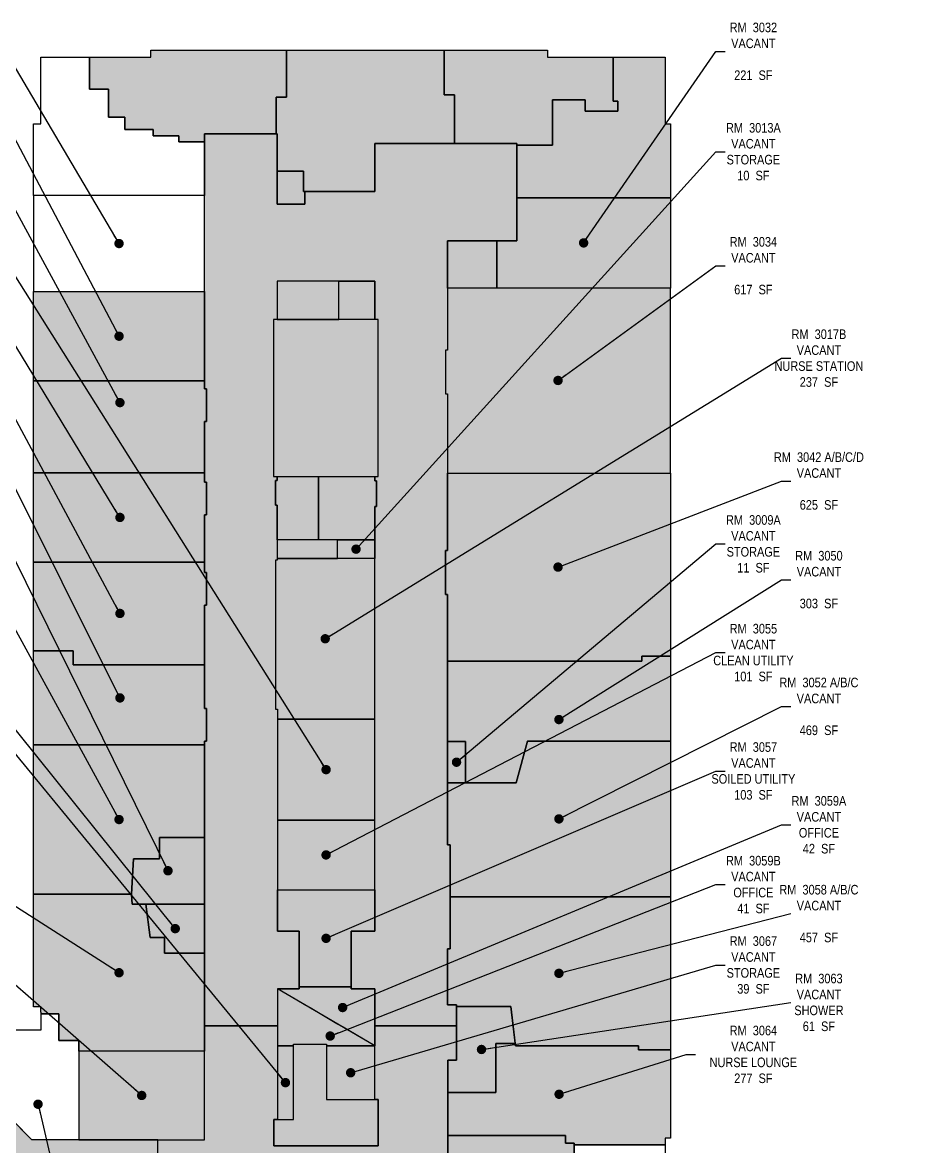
# Model space of a CAD drawing. Header units: inches. Extents: x -2929 to 5743, y -2530 to 4297.
# Drawn here: x 2343 to 3639, y 2455 to 4102 of the extents above; entities that cross this region are included whole.
import ezdxf

# ---------------------------------------------------------------- set-up
doc = ezdxf.new("R2010")
doc.units = ezdxf.units.IN
doc.header["$LTSCALE"] = 48
doc.header["$MEASUREMENT"] = 0
for name, color, linetype in [('0-LABEL', 3, 'Continuous'), ('1-NRT', 200, 'Continuous'), ('1-NRT-PTN', 253, 'Continuous'), ('3-FCM', 190, 'Continuous'), ('3-FCM-PTN', 9, 'Continuous'), ('4-OCC', 6, 'Continuous'), ('4-OCC-PTN', 95, 'Continuous'), ('4-VACANT', 60, 'Continuous')]:
    doc.layers.add(name, color=color, linetype=linetype)
doc.styles.add('ArialN', font='ARIALN.TTF')
doc.dimstyles.new('AB-220', dxfattribs={"dimscale": 220, "dimtxt": 0.070312, "dimasz": 0.0625, "dimexe": 0.0625, "dimexo": 0.125, "dimgap": 0.1875, "dimtad": 0, "dimdec": 4, "dimrnd": 0.0625, "dimzin": 0, "dimdsep": 46, "dimlunit": 4, "dimtxsty": 'ArialN', "dimblk": 'ARCHTICK', "dimcen": 0.0625, "dimclrd": 256, "dimclre": 256, "dimclrt": 256, "dimadec": 0, "dimazin": 0, "dimtfac": 1, "dimtdec": 4, "dimtofl": 0, "dimtmove": 2, "dimatfit": 3, "dimldrblk": 'DOT', "dimfxl": 0, "dimfrac": 2, "dimtolj": 1, "dimtzin": 0, "dimlwd": -1, "dimlwe": -1, "dimarcsym": 0})

# ---------------------------------------------------------------- blocks, each defined once
blk = doc.blocks.new('_ArchTick')
at = {"const_width": 0.15}
blk.add_lwpolyline([(-0.5, -0.5), (0.5, 0.5)], dxfattribs=at)
blk = doc.blocks.new('_Dot')
at = {"lineweight": -2}
blk.add_line((-0.5, 0), (-1, 0), dxfattribs=at)
at = {"const_width": 0.5}
blk.add_lwpolyline([(-0.25, 0, 1), (0.25, 0, 1)], format="xyb", close=True, dxfattribs=at)

msp = doc.modelspace()

# ---------------------------------------------------------------- hatches: boundary and pattern name
at = {"layer": '1-NRT-PTN'}
for points in [[(2710.5, 3436.9), (2863.8, 3436.9), (2863.8, 3667), (2710.5, 3667)], [(2863.8, 2456.2), (2710.8, 2456.2), (2710.8, 2495), (2739.6, 2495), (2739.6, 2605.3), (2788.1, 2605.3), (2788.1, 2523.9), (2863.8, 2523.9)]]:
    msp.add_hatch(color=256, dxfattribs=at).paths.add_polyline_path(points)
at = {"layer": '3-FCM-PTN'}
for points in [[(2541, 2364), (2541, 2459.9), (2541, 2465.2), (2356.4, 2465.2), (2300.6, 2521), (2283.1, 2538.6), (2216.1, 2538.6), (2141.1, 2538.6), (2141.1, 2592.6), (2029.2, 2592.6), (2029.3, 2546.1), (2020.8, 2546.1), (1970.3, 2596.6), (1966, 2600.9), (1969.6, 2604.5), (1967, 2607.2), (1941.5, 2632.7), (1927.4, 2646.8), (1870.3, 2646.8), (1870.3, 2657.8), (1848.6, 2657.8), (1848.6, 2643.7), (1844.1, 2643.7), (1844.1, 2641.1), (1834.6, 2641.1), (1834.6, 2535.4), (1845, 2535.4), (1845, 2542.9), (1889.2, 2542.9), (1918.3, 2513.8), (1875.7, 2471.2), (1869.8, 2477.1), (1867.6, 2474.9), (1842.1, 2449.4), (1804.5, 2411.8), (1799.7, 2407), (1799.7, 2373.4), (1802.3, 2373.4), (1802.3, 2345.4), (1799.7, 2345.4), (1799.7, 2336.5), (1846.9, 2289.2), (1850.5, 2292.8), (1922.7, 2220.7), (1919.9, 2218.9), (1919.9, 2154.4), (1935.6, 2154.4), (1968.1, 2121.9), (1970.5, 2124.3), (2014.2, 2080.7), (2011.8, 2078.2), (2018.1, 2071.9), (2018.1, 2057.3), (2083.9, 2057.3), (2111.5, 2029.7), (2067.7, 1985.9), (2151.5, 1902), (2193.4, 1943.9), (2213.6, 1923.8), (2225.6, 1923.8), (2225.6, 1929), (2462.9, 1929), (2462.9, 1878.8), (2539.9, 1878.8), (2539.9, 1891.8), (2575.6, 1891.8), (2575.6, 1923.8), (2609.6, 1923.8), (2609.6, 1916.7), (2692.8, 1916.7), (2692.8, 1923), (2731.8, 1923), (2731.8, 1916.1), (2753, 1916.1), (2753, 1958.3), (2809.8, 1969.8), (2809.8, 1916.1), (2731.8, 1916.1), (2731.8, 1635.7), (2726.5, 1635.7), (2726.5, 1527.3), (2748.2, 1527.3), (2748.2, 1506.1), (2791.5, 1506.1), (2791.5, 1481.1), (2791.5, 1461.6), (2817.8, 1461.6), (2921.1, 1461.6), (2921.1, 1512.7), (2938.2, 1529.8), (2936.3, 1531.7), (2961.8, 1557.1), (2963.6, 1555.3), (2991.7, 1583.3), (2919, 1656), (2919, 1726.2), (2913.8, 1726.2), (2913.8, 1832.8), (2919, 1832.8), (2919, 1961.4), (2942.4, 1984.7), (3069.5, 1984.7), (3069.5, 1914.2), (3170.8, 1914.2), (3170.8, 2022.6), (3252.7, 2022.6), (3252.7, 2017.3), (3335.4, 2017.3), (3335.4, 2119.8), (3187.8, 2119.8), (3187.8, 2149.9), (3170.5, 2149.9), (3170.5, 2153.1), (3123.8, 2153.1), (3123.8, 2169.3), (3075.8, 2169.3), (3075.8, 2153.1), (3025.8, 2153.1), (3025.8, 2169.3), (2977.8, 2169.3), (2977.8, 2153.1), (2924.8, 2153.1), (2924.8, 2169.3), (2876.8, 2169.3), (2876.8, 2153.1), (2836.8, 2153.1), (2836.8, 2169.3), (2788.8, 2169.3), (2788.8, 2153.1), (2753.8, 2153.1), (2753.8, 2157.2), (2715, 2157.2), (2715, 2200.3), (2709.8, 2200.3), (2709.8, 2228.4), (2715, 2228.4), (2715, 2273.8), (2717.7, 2273.8), (2717.7, 2292.2), (2709.8, 2292.2), (2709.8, 2307.4), (2659.1, 2307.4), (2659.1, 2311), (2608.5, 2311), (2608.5, 2277.4), (2608.5, 2259.4), (2610.9, 2259.4), (2610.9, 2156.6), (2600.6, 2156.6), (2600.6, 2044.9), (2579.7, 2024), (2363.3, 2024), (2363.3, 2029.3), (2256.8, 2029.3), (2208.8, 2077.3), (2205.5, 2074), (2176.9, 2102.5), (2176.9, 2109.5), (2184, 2116.6), (2178, 2122.6), (2185.1, 2129.7), (2151.1, 2163.6), (2144, 2156.5), (2138, 2162.5), (2131, 2155.5), (2124, 2155.5), (2107.7, 2171.7), (2107.7, 2178.7), (2114.8, 2185.8), (2108.8, 2191.8), (2115.9, 2198.8), (2082, 2232.7), (2074.9, 2225.7), (2068.9, 2231.7), (2061.8, 2224.6), (2054.8, 2224.6), (2038.5, 2241), (2038.5, 2248), (2045.5, 2255), (2039.5, 2261), (2046.6, 2268.1), (2012.7, 2302.1), (2005.6, 2295), (1999.6, 2301), (1992.5, 2293.9), (1985.5, 2293.9), (1910.8, 2368.6), (1917.8, 2375.5), (1951.3, 2341.9), (1976.8, 2367.4), (1943.2, 2401), (1947.5, 2405.2), (1963.7, 2388.9), (1989.9, 2415.1), (1973.6, 2431.4), (1982.3, 2440.1), (2132.8, 2440.1), (2140.6, 2432.3), (2119.6, 2411.2), (2154.7, 2376.2), (2162.4, 2383.9), (2168.3, 2378.1), (2174.8, 2384.6), (2183.3, 2384.6), (2198.1, 2369.3), (2198.1, 2360.3), (2192.1, 2354.3), (2197.8, 2348.6), (2190, 2340.8), (2223.9, 2306.9), (2231.7, 2314.7), (2237.4, 2309), (2243.7, 2315.4), (2252.5, 2315.4), (2267.7, 2300.4), (2267.7, 2291.4), (2261.4, 2285), (2267, 2279.3), (2259.3, 2271.6), (2293.1, 2237.7), (2300.9, 2245.5), (2306.7, 2239.7), (2317, 2249.9), (2349.8, 2249.9), (2349.8, 2363.9), (2537.8, 2363.9)], [(2541, 2364), (2541, 2465.2), (2609.3, 2465.2), (2609.3, 2632.3), (2716.1, 2632.3), (2716.1, 2495), (2710.8, 2495), (2710.8, 2456.2), (2863.8, 2456.2), (2863.8, 2523.9), (2858.5, 2523.9), (2858.5, 2632.3), (2978.5, 2632.3), (2978.5, 2581.8), (2965.6, 2581.8), (2965.6, 2360.7), (2709.8, 2360.7), (2709.8, 2307.4), (2659.1, 2307.4), (2659.1, 2311), (2608.5, 2311), (2608.5, 2356.5), (2585.1, 2356.5), (2585.1, 2364.1)], [(2965.6, 2302.3), (2965.6, 2471.3), (3138, 2471.3), (3138, 2460.3), (3150.6, 2460.3), (3150.6, 2345.6), (3145.4, 2345.6), (3145.4, 2302.3), (3125.2, 2302.3), (3125.2, 2289.3), (3073.4, 2289.3), (3073.4, 2302.3), (3025.2, 2302.3), (3025.2, 2289.3), (2981, 2289.3), (2981, 2302.3)]]:
    msp.add_hatch(color=256, dxfattribs=at).paths.add_polyline_path(points)
at = {"layer": '4-OCC-PTN'}
for color, points in [(12, [(2609.3, 3927.4), (2571.8, 3927.4), (2571.8, 3936.4), (2534.1, 3936.4), (2534.1, 3945.8), (2492.5, 3945.8), (2492.5, 3963.8), (2468.3, 3963.8), (2468.3, 4004.9), (2440.7, 4004.9), (2440.7, 4051.6), (2530.6, 4051.6), (2530.6, 4062.1), (2729.4, 4062.1), (2729.4, 3992.9), (2714.4, 3992.9), (2714.4, 3939.4), (2609.3, 3939.4)]), (12, [(2858.5, 3925.3), (2858.5, 3854.7), (2754.1, 3854.7), (2754.1, 3884.4), (2715.8, 3884.4), (2715.8, 3939.4), (2714.4, 3939.4), (2714.4, 3992.9), (2729.4, 3992.9), (2729.4, 4062.1), (2960.1, 4062.1), (2960.1, 3996.2), (2975.6, 3996.2), (2975.6, 3925.3)]), (12, [(2975.6, 3925.3), (2975.6, 3996.2), (2960.1, 3996.2), (2960.1, 4062.1), (3111.8, 4062.1), (3111.8, 4051.6), (3208, 4051.6), (3208, 3987.1), (3214.6, 3987.1), (3214.6, 3972.5), (3167, 3972.5), (3167, 3988.9), (3119.1, 3988.9), (3119.1, 3922.7), (3066.8, 3922.7), (3066.8, 3925.3)]), (12, [(3066.8, 3922.7), (3119.1, 3922.7), (3119.1, 3988.9), (3167, 3988.9), (3167, 3972.5), (3214.6, 3972.5), (3214.6, 3987.1), (3208, 3987.1), (3208, 4051.6), (3284.3, 4051.6), (3284.3, 3954.1), (3291.8, 3954.1), (3291.8, 3845.3), (3066.8, 3845.5)]), (12, [(2978.5, 2632.3), (2858.5, 2632.3), (2858.5, 2686.5), (2823.9, 2686.5), (2823.9, 2770.6), (2858.5, 2770.6), (2858.5, 3393.3), (2861.1, 3393.3), (2861.1, 3430.9), (2858.5, 3430.9), (2858.5, 3436.9), (2863.8, 3436.9), (2863.8, 3667), (2858.5, 3667), (2858.5, 3723.5), (2851.7, 3723.5), (2815.7, 3723.5), (2808.4, 3723.5), (2715.8, 3723.5), (2715.8, 3667), (2710.5, 3667), (2710.5, 3436.9), (2715.8, 3436.9), (2715.8, 3431.1), (2713.1, 3431.1), (2713.1, 3395.1), (2715.8, 3395.1), (2715.8, 3317), (2715.8, 3314.4), (2713.4, 3314.4), (2713.4, 3095.9), (2716.1, 3095.9), (2716.1, 2770.6), (2747.8, 2770.6), (2747.8, 2686.5), (2716.1, 2686.5), (2716.1, 2632.3), (2609.3, 2632.3), (2609.3, 3049.3), (2611.9, 3049.3), (2611.9, 3097.3), (2609.3, 3097.3), (2609.3, 3248.5), (2611.9, 3248.5), (2611.9, 3296.5), (2609.3, 3296.5), (2609.3, 3381), (2611.9, 3381), (2611.9, 3429), (2609.3, 3429), (2609.3, 3517.8), (2611.9, 3517.8), (2611.9, 3565.8), (2609.3, 3565.8), (2609.3, 3939.4), (2715.8, 3939.4), (2715.8, 3836), (2756.2, 3836), (2756.2, 3854.7), (2858.5, 3854.7), (2858.5, 3925.3), (3066.8, 3925.3), (3066.7, 3782.4), (2965, 3782.4), (2965, 3622.3), (2962.4, 3622.3), (2962.4, 3558.2), (2965, 3558.2), (2965, 3328.5), (2962.4, 3328.5), (2962.4, 3264.3), (2965, 3264.3), (2965, 3066.6), (2965, 3061.3), (2965, 3036), (2965, 3030.8), (2965, 2897.5), (2969, 2897.5), (2969, 2744.8), (2965, 2744.8), (2965, 2663), (2978.5, 2663)]), (201, [(2756.2, 3854.7), (2756.2, 3836), (2715.8, 3836), (2715.8, 3884.4), (2754.1, 3884.4), (2754.1, 3854.7)]), (12, [(3066.8, 3845.5), (3291.8, 3845.3), (3291.8, 3713.3), (3037.3, 3713.3), (3037.3, 3782.4), (3066.7, 3782.4)]), (12, [(3037.3, 3713.3), (2965, 3713.3), (2965, 3782.4), (3037.3, 3782.4)]), (12, [(2715.8, 3667), (2805.8, 3667), (2805.8, 3723.5), (2715.8, 3723.5)]), (12, [(2805.8, 3723.5), (2858.5, 3723.5), (2858.5, 3667), (2805.8, 3667)]), (12, [(2609.3, 3577.2), (2358.8, 3577.2), (2358.8, 3708.2), (2609.3, 3708.2)]), (12, [(3291.8, 3713.3), (2965, 3713.3), (2965, 3622.3), (2962.4, 3622.3), (2962.4, 3558.2), (2965, 3558.2), (2965, 3442.2), (3291.8, 3442.2)]), (12, [(2609.3, 3442.6), (2358.8, 3442.6), (2358.8, 3577.2), (2609.3, 3577.2), (2609.3, 3565.8), (2611.9, 3565.8), (2611.9, 3517.8), (2609.3, 3517.8)]), (12, [(2609.3, 3311.6), (2358.8, 3311.6), (2358.8, 3442.6), (2609.3, 3442.6), (2609.3, 3429), (2611.9, 3429), (2611.9, 3381), (2609.3, 3381)]), (12, [(2776.3, 3344.2), (2715.8, 3344.2), (2715.8, 3395.1), (2713.1, 3395.1), (2713.1, 3431.1), (2715.8, 3431.1), (2715.8, 3436.9), (2776.3, 3436.9)]), (12, [(2858.5, 3344.2), (2776.3, 3344.2), (2776.3, 3436.9), (2858.5, 3436.9), (2858.5, 3430.9), (2861.1, 3430.9), (2861.1, 3393.3), (2858.5, 3393.3)]), (12, [(2965, 3442.2), (3291.8, 3442.2), (3291.8, 3173.6), (3249.9, 3173.6), (3249.9, 3166.4), (2965, 3166.4), (2965, 3264.3), (2962.4, 3264.3), (2962.4, 3328.5), (2965, 3328.5)]), (12, [(2715.8, 3317), (2803.9, 3317), (2803.9, 3344.2), (2715.8, 3344.2)]), (12, [(2803.9, 3344.2), (2858.5, 3344.2), (2858.5, 3317), (2803.9, 3317)]), (12, [(2609.3, 3161.2), (2416.8, 3161.2), (2416.8, 3181.5), (2358.8, 3181.5), (2358.8, 3311.6), (2609.3, 3311.6), (2609.3, 3296.5), (2611.9, 3296.5), (2611.9, 3248.5), (2609.3, 3248.5)]), (12, [(2716.1, 3095.9), (2716.1, 3081.6), (2858.5, 3081.6), (2858.5, 3317), (2715.8, 3317), (2715.8, 3314.4), (2713.4, 3314.4), (2713.4, 3095.9)]), (12, [(2609.3, 3043.8), (2358.8, 3043.8), (2358.8, 3181.5), (2416.8, 3181.5), (2416.8, 3161.2), (2609.3, 3161.2), (2609.3, 3097.3), (2611.9, 3097.3), (2611.9, 3049.3), (2609.3, 3049.3)]), (12, [(2965, 3166.4), (3249.9, 3166.4), (3249.9, 3173.6), (3291.8, 3173.6), (3291.8, 3049.4), (3082.2, 3049.4), (3066, 2988.1), (2991.7, 2988.1), (2991.7, 3048.7), (2965, 3048.7)]), (12, [(2716.1, 2933.4), (2858.5, 2933.4), (2858.5, 3081.6), (2716.1, 3081.6)]), (12, [(2965, 2988.1), (3066, 2988.1), (3082.2, 3049.4), (3291.8, 3049.4), (3291.8, 2821.2), (2969, 2821.2), (2969, 2897.5), (2965, 2897.5)]), (12, [(2991.7, 2988.1), (2965, 2988.1), (2965, 3048.7), (2991.7, 3048.7)]), (12, [(2609.3, 2908.3), (2543.3, 2908.3), (2543.3, 2877), (2505.1, 2877), (2502.1, 2824.9), (2358.8, 2824.9), (2358.8, 3043.8), (2609.3, 3043.8)]), (12, [(2716.1, 2831.6), (2858.5, 2831.6), (2858.5, 2933.4), (2716.1, 2933.4)]), (12, [(2609.3, 2810.2), (2503.1, 2810.2), (2502.1, 2824.9), (2505.1, 2877), (2543.3, 2877), (2543.3, 2908.3), (2609.3, 2908.3)]), (12, [(2609.3, 2594.8), (2425.1, 2594.8), (2425.1, 2610.7), (2395.7, 2610.7), (2395.7, 2649.6), (2369.8, 2649.6), (2369.8, 2652.2), (2369.3, 2652.2), (2369.3, 2660.1), (2358.8, 2660.1), (2358.8, 2824.9), (2491.4, 2824.9), (2502.1, 2824.9), (2503.1, 2810.2), (2523.4, 2810.2), (2529.8, 2761.7), (2550.8, 2761.7), (2550.8, 2738.7), (2609.3, 2738.7)]), (12, [(2823.9, 2689.1), (2747.8, 2689.1), (2747.8, 2770.6), (2716.1, 2770.6), (2716.1, 2831.6), (2858.5, 2831.6), (2858.5, 2770.6), (2823.9, 2770.6)]), (12, [(2969, 2821.2), (3291.8, 2821.2), (3291.8, 2596.8), (3245.2, 2596.8), (3245.2, 2602.6), (3064.9, 2602.6), (3057.9, 2660.4), (2978.5, 2660.4), (2978.5, 2663), (2965, 2663), (2965, 2744.8), (2969, 2744.8)]), (12, [(2609.3, 2738.7), (2550.8, 2738.7), (2550.8, 2761.7), (2529.8, 2761.7), (2523.4, 2810.2), (2609.3, 2810.2)]), (22, [(2858.5, 2602.7), (2812.3, 2629.9), (2803.2, 2635.2), (2764, 2658.3), (2757.8, 2661.9), (2752.7, 2664.9), (2716.1, 2686.5), (2747.8, 2686.5), (2747.8, 2689.1), (2823.9, 2689.1), (2823.9, 2686.5), (2858.5, 2686.5)]), (12, [(2858.5, 2602.7), (2716.1, 2686.5), (2716.1, 2602.7), (2739.6, 2602.7), (2739.6, 2605.3), (2788.1, 2605.3), (2788.1, 2602.7)]), (12, [(2978.5, 2660.4), (3057.9, 2660.4), (3064.4, 2606), (3036.2, 2606), (3036.2, 2534.4), (2965.6, 2534.4), (2965.6, 2581.8), (2978.5, 2581.8)]), (51, [(2716.1, 2495), (2739.6, 2495), (2739.6, 2602.7), (2716.1, 2602.7)]), (12, [(2788.1, 2523.9), (2858.5, 2523.9), (2858.5, 2602.7), (2788.1, 2602.7)]), (12, [(2965.6, 2534.4), (3036.2, 2534.4), (3036.2, 2606), (3064.4, 2606), (3064.9, 2602.6), (3245.2, 2602.6), (3245.2, 2596.8), (3291.8, 2596.8), (3291.8, 2467.3), (3284.3, 2467.3), (3284.3, 2457.6), (3150.6, 2457.6), (3150.6, 2460.3), (3138, 2460.3), (3138, 2471.3), (2965.6, 2471.3)]), (121, [(2425.1, 2465.2), (2609.3, 2465.2), (2609.3, 2594.8), (2425.1, 2594.8)])]:
    msp.add_hatch(color=color, dxfattribs=at).paths.add_polyline_path(points)

# ---------------------------------------------------------------- linework, layer by layer
at = {"layer": '1-NRT'}
for points in [[(2710.5, 3436.9), (2863.8, 3436.9), (2863.8, 3667), (2710.5, 3667)], [(2863.8, 2456.2), (2710.8, 2456.2), (2710.8, 2495), (2739.6, 2495), (2739.6, 2605.3), (2788.1, 2605.3), (2788.1, 2523.9), (2863.8, 2523.9)]]:
    msp.add_lwpolyline(points, close=True, dxfattribs=at)
at = {"layer": '3-FCM'}
for points in [[(2541, 2364), (2541, 2465.2), (2609.3, 2465.2), (2609.3, 2632.3), (2716.1, 2632.3), (2716.1, 2495), (2710.8, 2495), (2710.8, 2456.2), (2863.8, 2456.2), (2863.8, 2523.9), (2858.5, 2523.9), (2858.5, 2632.3), (2978.5, 2632.3), (2978.5, 2581.8), (2965.6, 2581.8), (2965.6, 2360.7), (2709.8, 2360.7), (2709.8, 2307.4), (2659.1, 2307.4), (2659.1, 2311), (2608.5, 2311), (2608.5, 2356.5), (2585.1, 2356.5), (2585.1, 2364.1)], [(2965.6, 2302.3), (2965.6, 2471.3), (3138, 2471.3), (3138, 2460.3), (3150.6, 2460.3), (3150.6, 2345.6), (3145.4, 2345.6), (3145.4, 2302.3), (3125.2, 2302.3), (3125.2, 2289.3), (3073.4, 2289.3), (3073.4, 2302.3), (3025.2, 2302.3), (3025.2, 2289.3), (2981, 2289.3), (2981, 2302.3)]]:
    msp.add_lwpolyline(points, close=True, dxfattribs=at)
msp.add_lwpolyline([(2317, 2249.9), (2349.8, 2249.9), (2349.8, 2363.9), (2537.8, 2363.9), (2541, 2364), (2541, 2459.9), (2541, 2465.2), (2356.4, 2465.2), (2300.6, 2521)], dxfattribs=at)
at = {"layer": '4-OCC'}
for points in [[(2609.3, 3927.4), (2571.8, 3927.4), (2571.8, 3936.4), (2534.1, 3936.4), (2534.1, 3945.8), (2492.5, 3945.8), (2492.5, 3963.8), (2468.3, 3963.8), (2468.3, 4004.9), (2440.7, 4004.9), (2440.7, 4051.6), (2530.6, 4051.6), (2530.6, 4062.1), (2729.4, 4062.1), (2729.4, 3992.9), (2714.4, 3992.9), (2714.4, 3939.4), (2609.3, 3939.4)], [(2858.5, 3925.3), (2858.5, 3854.7), (2754.1, 3854.7), (2754.1, 3884.4), (2715.8, 3884.4), (2715.8, 3939.4), (2714.4, 3939.4), (2714.4, 3992.9), (2729.4, 3992.9), (2729.4, 4062.1), (2960.1, 4062.1), (2960.1, 3996.2), (2975.6, 3996.2), (2975.6, 3925.3)], [(2975.6, 3925.3), (2975.6, 3996.2), (2960.1, 3996.2), (2960.1, 4062.1), (3111.8, 4062.1), (3111.8, 4051.6), (3208, 4051.6), (3208, 3987.1), (3214.6, 3987.1), (3214.6, 3972.5), (3167, 3972.5), (3167, 3988.9), (3119.1, 3988.9), (3119.1, 3922.7), (3066.8, 3922.7), (3066.8, 3925.3)], [(3066.8, 3922.7), (3119.1, 3922.7), (3119.1, 3988.9), (3167, 3988.9), (3167, 3972.5), (3214.6, 3972.5), (3214.6, 3987.1), (3208, 3987.1), (3208, 4051.6), (3284.3, 4051.6), (3284.3, 3954.1), (3291.8, 3954.1), (3291.8, 3845.3), (3066.8, 3845.5)], [(2978.5, 2632.3), (2858.5, 2632.3), (2858.5, 2686.5), (2823.9, 2686.5), (2823.9, 2770.6), (2858.5, 2770.6), (2858.5, 3393.3), (2861.1, 3393.3), (2861.1, 3430.9), (2858.5, 3430.9), (2858.5, 3436.9), (2863.8, 3436.9), (2863.8, 3667), (2858.5, 3667), (2858.5, 3723.5), (2851.7, 3723.5), (2815.7, 3723.5), (2808.4, 3723.5), (2715.8, 3723.5), (2715.8, 3667), (2710.5, 3667), (2710.5, 3436.9), (2715.8, 3436.9), (2715.8, 3431.1), (2713.1, 3431.1), (2713.1, 3395.1), (2715.8, 3395.1), (2715.8, 3317), (2715.8, 3314.4), (2713.4, 3314.4), (2713.4, 3095.9), (2716.1, 3095.9), (2716.1, 2770.6), (2747.8, 2770.6), (2747.8, 2686.5), (2716.1, 2686.5), (2716.1, 2632.3), (2609.3, 2632.3), (2609.3, 3049.3), (2611.9, 3049.3), (2611.9, 3097.3), (2609.3, 3097.3), (2609.3, 3248.5), (2611.9, 3248.5), (2611.9, 3296.5), (2609.3, 3296.5), (2609.3, 3381), (2611.9, 3381), (2611.9, 3429), (2609.3, 3429), (2609.3, 3517.8), (2611.9, 3517.8), (2611.9, 3565.8), (2609.3, 3565.8), (2609.3, 3939.4), (2715.8, 3939.4), (2715.8, 3836), (2756.2, 3836), (2756.2, 3854.7), (2858.5, 3854.7), (2858.5, 3925.3), (3066.8, 3925.3), (3066.7, 3782.4), (2965, 3782.4), (2965, 3622.3), (2962.4, 3622.3), (2962.4, 3558.2), (2965, 3558.2), (2965, 3328.5), (2962.4, 3328.5), (2962.4, 3264.3), (2965, 3264.3), (2965, 3066.6), (2965, 3061.3), (2965, 3036), (2965, 3030.8), (2965, 2897.5), (2969, 2897.5), (2969, 2744.8), (2965, 2744.8), (2965, 2663), (2978.5, 2663)], [(2756.2, 3854.7), (2756.2, 3836), (2715.8, 3836), (2715.8, 3884.4), (2754.1, 3884.4), (2754.1, 3854.7)], [(3066.8, 3845.5), (3291.8, 3845.3), (3291.8, 3713.3), (3037.3, 3713.3), (3037.3, 3782.4), (3066.7, 3782.4)], [(3037.3, 3713.3), (2965, 3713.3), (2965, 3782.4), (3037.3, 3782.4)], [(2715.8, 3667), (2805.8, 3667), (2805.8, 3723.5), (2715.8, 3723.5)], [(2805.8, 3723.5), (2858.5, 3723.5), (2858.5, 3667), (2805.8, 3667)], [(2609.3, 3577.2), (2358.8, 3577.2), (2358.8, 3708.2), (2609.3, 3708.2)], [(3291.8, 3713.3), (2965, 3713.3), (2965, 3622.3), (2962.4, 3622.3), (2962.4, 3558.2), (2965, 3558.2), (2965, 3442.2), (3291.8, 3442.2)], [(2609.3, 3442.6), (2358.8, 3442.6), (2358.8, 3577.2), (2609.3, 3577.2), (2609.3, 3565.8), (2611.9, 3565.8), (2611.9, 3517.8), (2609.3, 3517.8)], [(2609.3, 3311.6), (2358.8, 3311.6), (2358.8, 3442.6), (2609.3, 3442.6), (2609.3, 3429), (2611.9, 3429), (2611.9, 3381), (2609.3, 3381)], [(2776.3, 3344.2), (2715.8, 3344.2), (2715.8, 3395.1), (2713.1, 3395.1), (2713.1, 3431.1), (2715.8, 3431.1), (2715.8, 3436.9), (2776.3, 3436.9)], [(2858.5, 3344.2), (2776.3, 3344.2), (2776.3, 3436.9), (2858.5, 3436.9), (2858.5, 3430.9), (2861.1, 3430.9), (2861.1, 3393.3), (2858.5, 3393.3)], [(2965, 3442.2), (3291.8, 3442.2), (3291.8, 3173.6), (3249.9, 3173.6), (3249.9, 3166.4), (2965, 3166.4), (2965, 3264.3), (2962.4, 3264.3), (2962.4, 3328.5), (2965, 3328.5)], [(2715.8, 3317), (2803.9, 3317), (2803.9, 3344.2), (2715.8, 3344.2)], [(2803.9, 3344.2), (2858.5, 3344.2), (2858.5, 3317), (2803.9, 3317)], [(2609.3, 3161.2), (2416.8, 3161.2), (2416.8, 3181.5), (2358.8, 3181.5), (2358.8, 3311.6), (2609.3, 3311.6), (2609.3, 3296.5), (2611.9, 3296.5), (2611.9, 3248.5), (2609.3, 3248.5)], [(2716.1, 3095.9), (2716.1, 3081.6), (2858.5, 3081.6), (2858.5, 3317), (2715.8, 3317), (2715.8, 3314.4), (2713.4, 3314.4), (2713.4, 3095.9)], [(2609.3, 3043.8), (2358.8, 3043.8), (2358.8, 3181.5), (2416.8, 3181.5), (2416.8, 3161.2), (2609.3, 3161.2), (2609.3, 3097.3), (2611.9, 3097.3), (2611.9, 3049.3), (2609.3, 3049.3)], [(2965, 3166.4), (3249.9, 3166.4), (3249.9, 3173.6), (3291.8, 3173.6), (3291.8, 3049.4), (3082.2, 3049.4), (3066, 2988.1), (2991.7, 2988.1), (2991.7, 3048.7), (2965, 3048.7)], [(2716.1, 2933.4), (2858.5, 2933.4), (2858.5, 3081.6), (2716.1, 3081.6)], [(2965, 2988.1), (3066, 2988.1), (3082.2, 3049.4), (3291.8, 3049.4), (3291.8, 2821.2), (2969, 2821.2), (2969, 2897.5), (2965, 2897.5)], [(2991.7, 2988.1), (2965, 2988.1), (2965, 3048.7), (2991.7, 3048.7)], [(2609.3, 2908.3), (2543.3, 2908.3), (2543.3, 2877), (2505.1, 2877), (2502.1, 2824.9), (2358.8, 2824.9), (2358.8, 3043.8), (2609.3, 3043.8)], [(2716.1, 2831.6), (2858.5, 2831.6), (2858.5, 2933.4), (2716.1, 2933.4)], [(2609.3, 2810.2), (2503.1, 2810.2), (2502.1, 2824.9), (2505.1, 2877), (2543.3, 2877), (2543.3, 2908.3), (2609.3, 2908.3)], [(2609.3, 2594.8), (2425.1, 2594.8), (2425.1, 2610.7), (2395.7, 2610.7), (2395.7, 2649.6), (2369.8, 2649.6), (2369.8, 2652.2), (2369.3, 2652.2), (2369.3, 2660.1), (2358.8, 2660.1), (2358.8, 2824.9), (2491.4, 2824.9), (2502.1, 2824.9), (2503.1, 2810.2), (2523.4, 2810.2), (2529.8, 2761.7), (2550.8, 2761.7), (2550.8, 2738.7), (2609.3, 2738.7)], [(2823.9, 2689.1), (2747.8, 2689.1), (2747.8, 2770.6), (2716.1, 2770.6), (2716.1, 2831.6), (2858.5, 2831.6), (2858.5, 2770.6), (2823.9, 2770.6)], [(2969, 2821.2), (3291.8, 2821.2), (3291.8, 2596.8), (3245.2, 2596.8), (3245.2, 2602.6), (3064.9, 2602.6), (3057.9, 2660.4), (2978.5, 2660.4), (2978.5, 2663), (2965, 2663), (2965, 2744.8), (2969, 2744.8)], [(2609.3, 2738.7), (2550.8, 2738.7), (2550.8, 2761.7), (2529.8, 2761.7), (2523.4, 2810.2), (2609.3, 2810.2)], [(2858.5, 2602.7), (2812.3, 2629.9), (2803.2, 2635.2), (2764, 2658.3), (2757.8, 2661.9), (2752.7, 2664.9), (2716.1, 2686.5), (2747.8, 2686.5), (2747.8, 2689.1), (2823.9, 2689.1), (2823.9, 2686.5), (2858.5, 2686.5)], [(2858.5, 2602.7), (2716.1, 2686.5), (2716.1, 2602.7), (2739.6, 2602.7), (2739.6, 2605.3), (2788.1, 2605.3), (2788.1, 2602.7)], [(2978.5, 2660.4), (3057.9, 2660.4), (3064.4, 2606), (3036.2, 2606), (3036.2, 2534.4), (2965.6, 2534.4), (2965.6, 2581.8), (2978.5, 2581.8)], [(2716.1, 2495), (2739.6, 2495), (2739.6, 2602.7), (2716.1, 2602.7)], [(2788.1, 2523.9), (2858.5, 2523.9), (2858.5, 2602.7), (2788.1, 2602.7)], [(2965.6, 2534.4), (3036.2, 2534.4), (3036.2, 2606), (3064.4, 2606), (3064.9, 2602.6), (3245.2, 2602.6), (3245.2, 2596.8), (3291.8, 2596.8), (3291.8, 2467.3), (3284.3, 2467.3), (3284.3, 2457.6), (3150.6, 2457.6), (3150.6, 2460.3), (3138, 2460.3), (3138, 2471.3), (2965.6, 2471.3)], [(2425.1, 2465.2), (2609.3, 2465.2), (2609.3, 2594.8), (2425.1, 2594.8)]]:
    msp.add_lwpolyline(points, close=True, dxfattribs=at)
at = {"layer": '4-VACANT'}
for points in [[(2609.3, 3848.8), (2358.8, 3848.8), (2358.8, 3954.1), (2369.3, 3954.1), (2369.3, 4051.6), (2440.7, 4051.6), (2440.7, 4004.9), (2468.3, 4004.9), (2468.3, 3963.8), (2492.5, 3963.8), (2492.5, 3945.8), (2534.1, 3945.8), (2534.1, 3936.4), (2571.8, 3936.4), (2571.8, 3927.4), (2609.3, 3927.4)], [(2358.8, 3708.2), (2609.3, 3708.2), (2609.3, 3848.8), (2358.8, 3848.8)], [(2298, 2547.5), (2298, 2621.4), (2298, 2621.4), (2298, 2626.2), (2369.8, 2626.2), (2369.8, 2649.6), (2395.7, 2649.6), (2395.7, 2610.7), (2425.1, 2610.7), (2425.1, 2465.2), (2356.4, 2465.2), (2286.8, 2534.9), (2286.8, 2547.5)], [(3284.3, 2337), (3187.8, 2337), (3187.8, 2345.6), (3150.6, 2345.6), (3150.6, 2457.6), (3284.3, 2457.6)]]:
    msp.add_lwpolyline(points, close=True, dxfattribs=at)

# ---------------------------------------------------------------- texts
at = {"layer": '0-LABEL', "char_height": 14, "attachment_point": 5, "style": 'ArialN'}
for s, insert in [('RM  3032\\PVACANT\\P\\P221  SF', (3413.3, 4060.1)), ('RM  3013A\\PVACANT\\PSTORAGE\\P10  SF', (3413.3, 3913)), ('RM  3034\\PVACANT\\P\\P617  SF', (3413.3, 3745.9)), ('RM  3017B\\PVACANT\\PNURSE STATION\\P237  SF', (3509.3, 3610.5)), ('RM  3042 A/B/C/D\\PVACANT\\P\\P625  SF', (3509.3, 3430.4)), ('RM  3009A\\PVACANT\\PSTORAGE\\P11  SF', (3413.3, 3338.3)), ('RM  3050\\PVACANT\\P\\P303  SF', (3509.3, 3285.9)), ('RM  3055\\PVACANT\\PCLEAN UTILITY\\P101  SF', (3413.3, 3179)), ('RM  3052 A/B/C\\PVACANT\\P\\P469  SF', (3509.3, 3100.1)), ('RM  3057\\PVACANT\\PSOILED UTILITY\\P103  SF', (3413.3, 3005.5)), ('RM  3059A\\PVACANT\\POFFICE\\P42  SF', (3509.3, 2926.6)), ('RM  3059B\\PVACANT\\POFFICE\\P41  SF', (3413.3, 2839)), ('RM  3058 A/B/C\\PVACANT\\P\\P457  SF', (3509.3, 2796.5)), ('RM  3067\\PVACANT\\PSTORAGE\\P39  SF', (3413.3, 2721.2)), ('RM  3063\\PVACANT\\PSHOWER\\P61  SF', (3509.3, 2666.3)), ('RM  3064\\PVACANT\\PNURSE LOUNGE\\P277  SF', (3413.3, 2590.1))]:
    msp.add_mtext(s, dxfattribs=dict(at, insert=insert))

# ---------------------------------------------------------------- leaders
at = {"layer": '0-LABEL', "annotation_type": 0, "has_hookline": 1}
for points, hookline_direction, text_width in [([(2484, 3778.5), (2316.3, 4063.1), (2302.6, 4063.1)], 1, 67.5), ([(3164.6, 3779.4), (3358.3, 4060.1), (3372.1, 4060.1)], 0, 67.5), ([(2484, 3642.7), (2316.3, 3961.4), (2302.6, 3961.4)], 1, 67.6), ([(2831.2, 3330.6), (3358.3, 3913), (3372.1, 3913)], 0, 79), ([(2485.3, 3545.4), (2316.3, 3857.1), (2302.6, 3857.1)], 1, 67.5), ([(2787.3, 3007.5), (2316.3, 3756.3), (2302.6, 3756.3)], 1, 89.5), ([(3127.1, 3577.8), (3358.3, 3745.9), (3372.1, 3745.9)], 0, 67.5), ([(2485.3, 3377.1), (2316.3, 3655.2), (2302.6, 3655.2)], 1, 67.5), ([(2786, 3199.3), (3454.3, 3610.5), (3468.1, 3610.5)], 0, 127.5), ([(2485.3, 3236.4), (2316.3, 3551.4), (2302.6, 3551.4)], 1, 67.5), ([(2485.3, 3112.6), (2316.3, 3451.5), (2302.6, 3451.5)], 1, 67.5), ([(3127.1, 3304.3), (3454.3, 3430.4), (3468.1, 3430.4)], 0, 129.8), ([(2555.7, 2859.3), (2316.3, 3346.1), (2302.6, 3346.1)], 1, 76.8), ([(2978.4, 3018.4), (3358.3, 3338.3), (3372.1, 3338.3)], 0, 79), ([(3128.4, 3080.9), (3454.3, 3285.9), (3468.1, 3285.9)], 0, 67.5), ([(2484, 2934.4), (2316.3, 3242.3), (2302.6, 3242.3)], 1, 97.8), ([(2566.3, 2774.5), (2234.9, 3187), (2221.1, 3187)], 1, 120.1), ([(2787.3, 2882.5), (3358.3, 3179), (3372.1, 3179)], 0, 116.7), ([(3128.4, 2935.3), (3454.3, 3100.1), (3468.1, 3100.1)], 0, 114), ([(2727.8, 2548.8), (2316.3, 3050.3), (2302.6, 3050.3)], 1, 79), ([(2787.3, 2760.3), (3358.3, 3005.5), (3372.1, 3005.5)], 0, 122.1), ([(2811.5, 2658.9), (3454.3, 2926.6), (3468.1, 2926.6)], 0, 79), ([(2793.3, 2617.1), (3358.3, 2839), (3372.1, 2839)], 0, 78.2), ([(2484, 2709.9), (2316.3, 2817), (2302.6, 2817)], 1, 97.8), ([(3128.4, 2709), (3468.1, 2796.5)], 0, 114), ([(2823.3, 2563.3), (3358.3, 2721.2), (3372.1, 2721.2)], 0, 76.8), ([(2517.2, 2530), (2316.3, 2705.6), (2302.6, 2705.6)], 1, 65.3), ([(3015, 2597.4), (3468.1, 2666.3)], 0, 71.2), ([(3128.7, 2531.8), (3314.9, 2590.1), (3328.6, 2590.1)], 0, 126.2), ([(2365.3, 2517.2), (2389.7, 2411.9), (2403.5, 2411.9)], 0, 67.6)]:
    msp.add_leader(points, dimstyle='AB-220', dxfattribs=dict(at, hookline_direction=hookline_direction, text_width=text_width))

doc.saveas('drawing.dxf')
